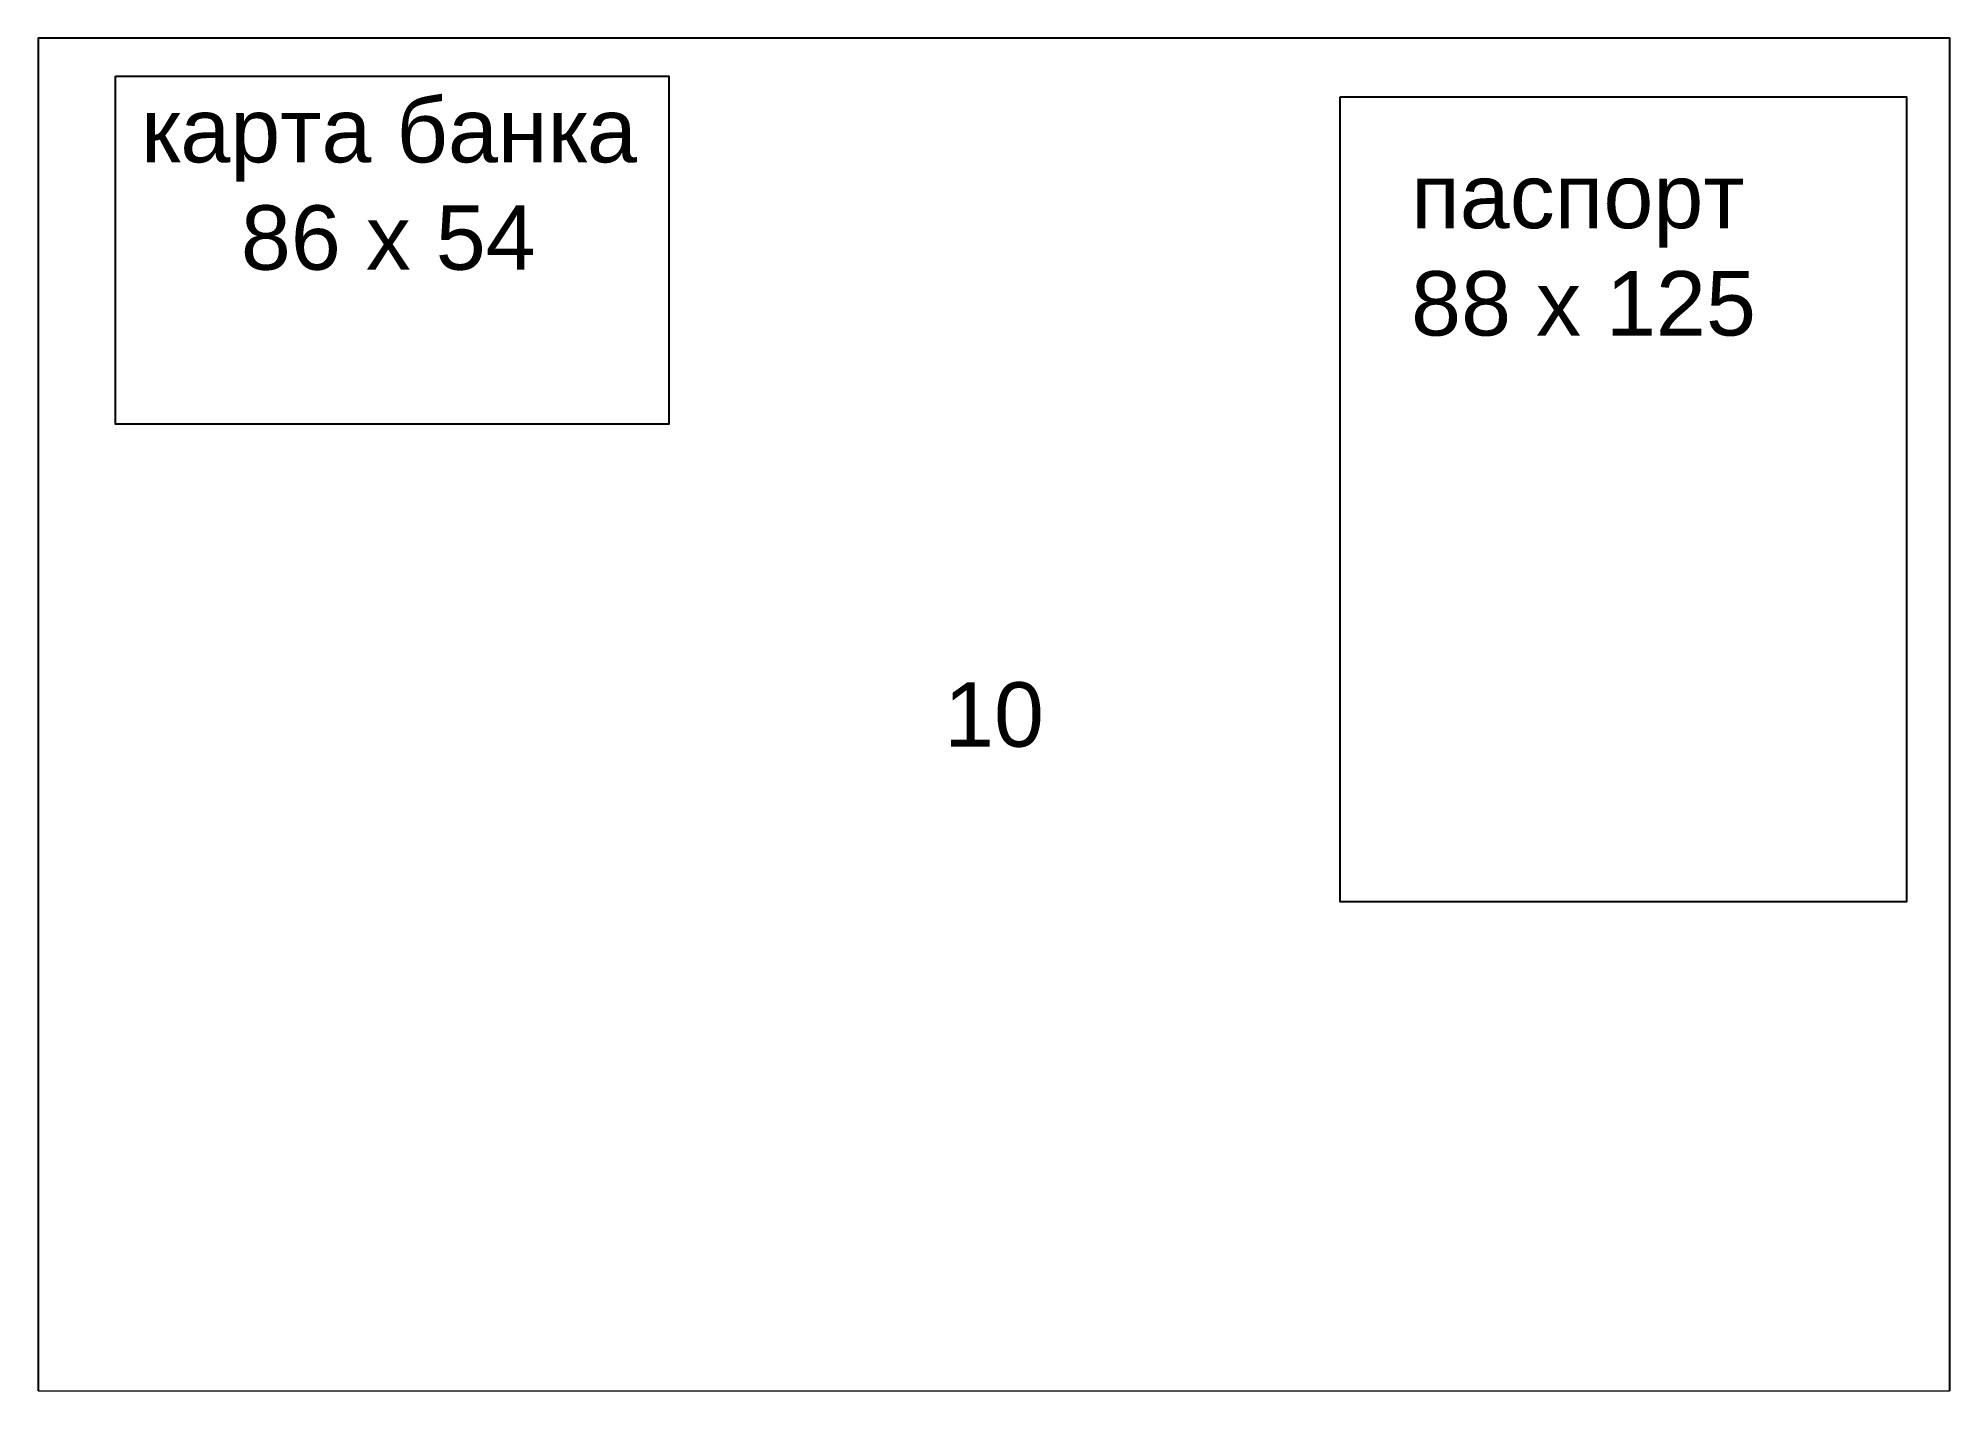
# Paper-space layout 'Page_10' of a CAD drawing. Header units: millimetres. Extents: x 0 to 297, y 1 to 211.
# The model-space entities are those that its viewports show. They can reach past a viewport. Long polylines and large blocks are cut down to what shows.
import ezdxf
from ezdxf.enums import TextEntityAlignment as Align

# ---------------------------------------------------------------- set-up
doc = ezdxf.new("R2010")
doc.units = ezdxf.units.MM
doc.layers.add('9_PAGES', color=8, linetype='Continuous')
doc.styles.get("Standard").update_dxf_attribs({"font": 'arial.ttf'})

# ---------------------------------------------------------------- blocks, each defined once
blk = doc.blocks.new('A$Cecba5f9d')
at = {"layer": '9_PAGES'}
blk.add_lwpolyline([(0, 125), (88, 125), (88, 0), (0, 0)], close=True, dxfattribs=at)
at = {"layer": '9_PAGES', "insert": (11.04, 114.62), "char_height": 10, "attachment_point": 1}
blk.add_mtext_dynamic_manual_height_columns('паспорт\\P88 x 125', width=69.6225, gutter_width=50, heights=[0], dxfattribs=at)
blk = doc.blocks.new('A$Cf301b235')
at = {"layer": '9_PAGES'}
blk.add_lwpolyline([(0, 54), (86, 54), (86, 0), (0, 0)], close=True, dxfattribs=at)
at = {"layer": '9_PAGES', "insert": (3.97, 50.64), "char_height": 10, "attachment_point": 1}
blk.add_mtext_dynamic_manual_height_columns('карта банка\\P    86 x 54', width=78.4312, gutter_width=50, heights=[0], dxfattribs=at)

msp = doc.modelspace()

# ---------------------------------------------------------------- linework, layer by layer
at = {"layer": '9_PAGES'}
msp.add_lwpolyline([(0, 2070), (297, 2070), (297, 2280), (0, 2280)], close=True, dxfattribs=at)

# ---------------------------------------------------------------- block references
for name, p in [('A$Cf301b235', (11.99, 2220.09)), ('A$Cecba5f9d', (202.26, 2145.89))]:
    msp.add_blockref(name, p, dxfattribs=at)

# ---------------------------------------------------------------- texts
msp.add_text('10', height=10, dxfattribs=at).set_placement((148.5, 2175), align=Align.MIDDLE_CENTER)

psp = doc.layouts.new('Page_10')

# ---------------------------------------------------------------- viewports
at = {"layer": '9_PAGES'}
psp.add_viewport(center=(148.5, 106.06), size=(297, 210), view_center_point=(148.5, 2175), view_height=210, dxfattribs=at)

doc.saveas('drawing.dxf')
